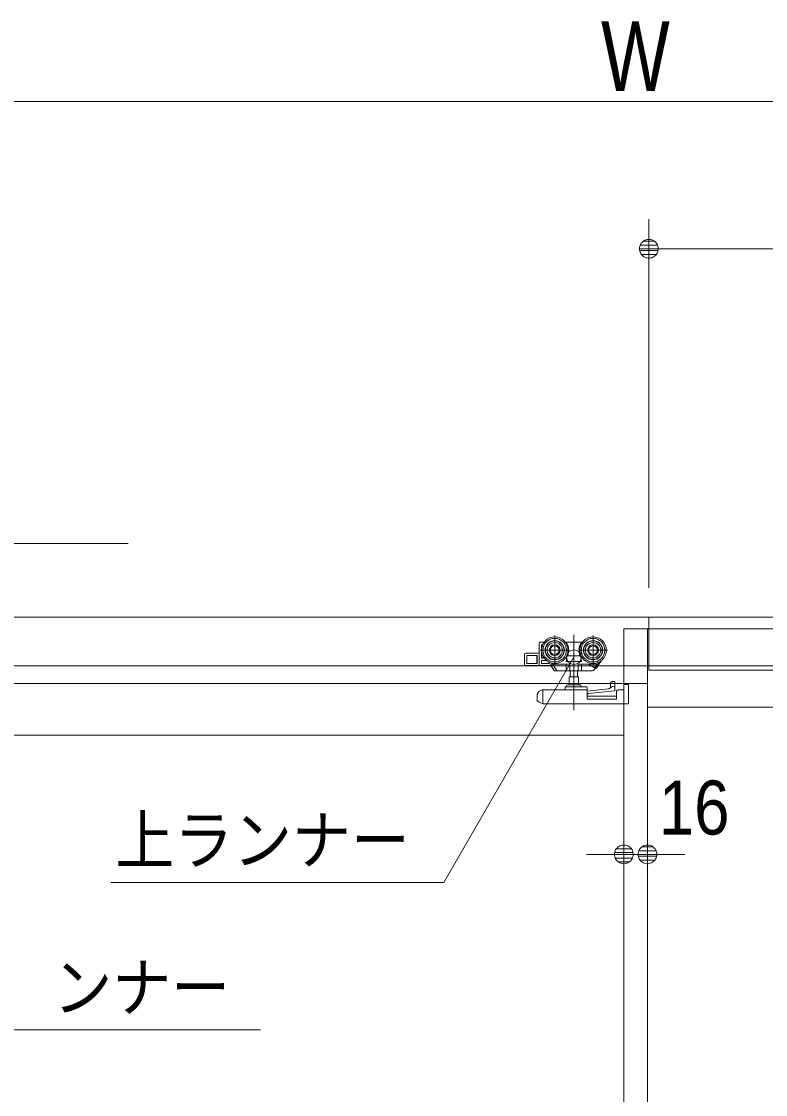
# Model space of a CAD drawing. Units: millimetres, scale not verified. Extents: x -6062 to 6062, y -3045 to 3045.
# Drawn here: x -3712 to -3207, y 176 to 904 of the extents above; entities that cross this region are included whole.
import ezdxf
from ezdxf.enums import TextEntityAlignment as Align

# ---------------------------------------------------------------- set-up
doc = ezdxf.new("R2010")
doc.units = ezdxf.units.MM
doc.header["$LTSCALE"] = 20
for name, color, linetype, lineweight in [('0-0_3一般', 7, 'Continuous', 9), ('0-1_2寸法-1', 7, 'Continuous', 9), ('0-2_0', 7, 'Continuous', 9), ('0-3_2寸法-2', 7, 'Continuous', 9), ('0-4_2寸法-3', 7, 'Continuous', 9)]:
    doc.layers.add(name, color=color, linetype=linetype, lineweight=lineweight)
doc.styles.add('ＭＳ ゴシック', font='')
doc.styles.add('ＭＳ Ｐゴシック', font='')
doc.styles.get('ＭＳ ゴシック').set_extended_font_data('MS Gothic')
doc.styles.get('ＭＳ Ｐゴシック').set_extended_font_data('MS PGothic')

# ---------------------------------------------------------------- blocks, each defined once
blk = doc.blocks.new('_Dot')
at = {"layer": '0-2_0'}
for p, q in [((-10, 0), (-20, 0)), ((9.78, 2), (-9.78, 2)), ((7.99, 6), (-7.99, 6)), ((9.16, -3.98), (-9.16, -3.98)), ((6, -7.98), (-6, -7.98))]:
    blk.add_line(p, q, dxfattribs=at)
for points in [[(10, 0), (9.92, 1.25), (9.69, 2.49), (9.3, 3.68), (8.76, 4.82), (8.09, 5.88), (7.29, 6.85), (6.37, 7.71), (5.36, 8.44), (4.26, 9.05), (3.09, 9.51), (1.87, 9.82), (0.63, 9.98), (-0.63, 9.98), (-1.87, 9.82), (-3.09, 9.51), (-4.26, 9.05), (-5.36, 8.44), (-6.37, 7.71), (-7.29, 6.85), (-8.09, 5.88), (-8.76, 4.82), (-9.3, 3.68), (-9.69, 2.49), (-9.92, 1.25), (-10, 0), (0, 0)], [(-10, 0), (-9.92, -1.25), (-9.69, -2.49), (-9.3, -3.68), (-8.76, -4.82), (-8.09, -5.88), (-7.29, -6.85), (-6.37, -7.71), (-5.36, -8.44), (-4.26, -9.05), (-3.09, -9.51), (-1.87, -9.82), (-0.63, -9.98), (0.63, -9.98), (1.87, -9.82), (3.09, -9.51), (4.26, -9.05), (5.36, -8.44), (6.37, -7.71), (7.29, -6.85), (8.09, -5.88), (8.76, -4.82), (9.3, -3.68), (9.69, -2.49), (9.92, -1.25), (10, 0), (0, 0)]]:
    blk.add_lwpolyline(points, close=True, dxfattribs=at)
blk = doc.blocks.new('グループ-30')
at = {"layer": '0-0_3一般'}
blk.add_line((-4623.5, 10000), (-55863.5, 10000), dxfattribs=at)
blk = doc.blocks.new('グループ-31')
at = {"layer": '0-0_3一般'}
for p, q in [((-30998, 9758.4), (-30998, 8738.4)), ((-6320, 9840), (-30320, 9840)), ((-30320, 9840), (-30320, -37000)), ((-30000, 9840), (-30000, -37000)), ((-31468, 9352), (-31468, 9652)), ((-31400.5, 9662), (-31458, 9662)), ((-31436, 9622), (-31436, 9578.7)), ((-31419.2, 9632), (-31426, 9632)), ((-31258, 9750), (-31258, 9354)), ((-31098, 9662), (-31115.5, 9662)), ((-31098, 9662), (-31098, 9659.3)), ((-30898, 9662), (-31098, 9662)), ((-31098, 9659.3), (-31098, 9654.4)), ((-31098, 9654.4), (-31098, 9634.4)), ((-30880.5, 9662), (-30898, 9662)), ((-30898, 9659.3), (-30898, 9662)), ((-30898, 9654.4), (-30898, 9659.3)), ((-30898, 9634.4), (-30898, 9654.4)), ((-30738, 9750), (-30738, 9354)), ((-31668, 9492), (-31668, 9362)), ((-31648, 9512), (-31488, 9512)), ((-31638, 9482), (-31498, 9482)), ((-31638, 9372), (-31638, 9482)), ((-31501.6, 9372), (-31501.6, 9482)), ((-31498, 9482), (-31498, 9372)), ((-31456, 9552), (-31060, 9552)), ((-31436, 9525.2), (-31436, 9452)), ((-30936, 9552), (-30540, 9552)), ((-53990, 9340), (-6320, 9340)), ((-31468, 9342), (-31648, 9342)), ((-31498, 9372), (-31638, 9372)), ((-31438, 9372), (-31438, 9412)), ((-31438, 9412), (-31371.1, 9412)), ((-31328.4, 9372), (-31438, 9372)), ((-31426, 9442), (-31400.5, 9442)), ((-31341.8, 9392.7), (-31328.4, 9372)), ((-31318.9, 9342), (-31297, 9342)), ((-31308.9, 9362), (-31286.1, 9362)), ((-31308.9, 9352), (-31308.9, 9362)), ((-31308.9, 9342), (-31266.4, 9276.5)), ((-31295.1, 9375.8), (-31292.6, 9372)), ((-31286.1, 9362), (-31292.6, 9372)), ((-31286.1, 9362), (-31234.2, 9282)), ((-31280.7, 9362), (-31070, 9362)), ((-31107.8, 9452.4), (-31108, 9452.5)), ((-31101.9, 9362), (-31101.9, 9282)), ((-31098, 9449.5), (-31098, 9398)), ((-31054.3, 9371.5), (-31054.2, 9372)), ((-31054.2, 9282), (-31054.2, 9372)), ((-30941.8, 9372), (-30941.8, 9282)), ((-30926.5, 9362), (-30926, 9362)), ((-30926, 9362), (-30679.6, 9362)), ((-30898, 9398), (-30898, 9449.5)), ((-30898, 9398), (-30888, 9398)), ((-30894.1, 9362), (-30894.1, 9282)), ((-30888.2, 9452.4), (-30888, 9452.5)), ((-30797.8, 9362), (-30719.2, 9310.9)), ((-30686, 9362), (-30719.2, 9310.9)), ((-30671.2, 9366.5), (-30654.2, 9392.7)), ((-30632.5, 9406.1), (-30629, 9403.9)), ((-31258, 9272), (-31227.7, 9272)), ((-31227.7, 9272), (-31234.2, 9282)), ((-31222.2, 9272), (-31227.7, 9272)), ((-31222.2, 9272), (-31096, 9272)), ((-31096.3, 9272), (-31096, 9272)), ((-31061, 9190), (-30935, 9190)), ((-31061, 9080), (-31061, 9190)), ((-31051.9, 9272.1), (-31051.7, 9272)), ((-31047.5, 9190), (-31047.5, 9272)), ((-30948.5, 9272), (-30948.5, 9190)), ((-30944.1, 9272.1), (-30944.3, 9272)), ((-30944.3, 9272), (-30900, 9272)), ((-30935, 9190), (-30935, 9080)), ((-30900, 9272), (-30743.4, 9272)), ((-30899.7, 9272), (-30900, 9272)), ((-30718.8, 9311.1), (-30719.2, 9310.9)), ((-30694.4, 9303.3), (-30707, 9311.4)), ((-31118, 9046), (-31118, 9026)), ((-31051.3, 9056), (-31108, 9056)), ((-30910, 9080), (-31086, 9080)), ((-31051.3, 9056), (-30944.7, 9056)), ((-30828, 9056), (-30944.7, 9056)), ((-30818, 9026), (-30818, 9046)), ((-30472, 9059.1), (-30522, 9027.6)), ((-30502, 9092), (-30502, 9040.2)), ((-30494.6, 9118.6), (-30494.3, 9119.2)), ((-30482.4, 9124.7), (-30482, 9124.7)), ((-30482, 9124.7), (-30442.4, 9124.7)), ((-30442, 9062.3), (-30472, 9059.1)), ((-30442, 9122.8), (-30442, 9124.4)), ((-30442, 9124.4), (-30442, 9124.4)), ((-30442, 9116), (-30442, 9122.8)), ((-30442, 9062.3), (-30442, 9116)), ((-30442, 9002), (-30442, 9062.3)), ((-30320, -36740), (-30320, 9100)), ((-30258, 9086), (-30318, 9086)), ((-30258, 8826), (-30258, 9086)), ((-30256, 9084), (-30258, 9084)), ((-30256, 9074), (-30256, 9084)), ((-30256, 9074), (-30256, 8860)), ((-31498, 8930.5), (-31498, 8860)), ((-31437.4, 9008.7), (-31446.1, 9005.4)), ((-31437.4, 9008.7), (-31427.5, 9012.4)), ((-31419.7, 9015.3), (-31427.5, 9012.4)), ((-31418, 9006.3), (-31418, 9006)), ((-31418, 9006), (-31418, 8826)), ((-30828, 9016), (-31416.2, 9016)), ((-30522, 9027.6), (-30818, 8996)), ((-30818, 9026), (-30818, 9006)), ((-30818, 8888), (-30818, 9006)), ((-30818, 8926), (-30418, 8926)), ((-30818, 8888), (-30418, 8888)), ((-30800.1, 8963.7), (-30442, 9002)), ((-30418, 8888), (-30418, 8996)), ((-31498, 8860), (-31472.6, 8860)), ((-31472.6, 8860), (-31472.6, 8846.5)), ((-31472.6, 8846.5), (-31437.4, 8833.3)), ((-31418, 8826), (-31437.4, 8833.3)), ((-30258, 8826), (-31418, 8826)), ((-6640, 8780), (-30000, 8780)), ((-30320, 8400), (-53680, 8400))]:
    blk.add_line(p, q, dxfattribs=at)
for points in [[(-6330, 9860), (-6330, 10000), (-53990, 10000), (-53990, 9340)], [(-31468, 9352), (-31468, 9342), (-31318.9, 9342)], [(-31108, 9398), (-31098, 9398), (-30898, 9398)], [(-31098, 9449.5), (-31098.3, 9449.6), (-31098.5, 9449.7), (-31098.8, 9449.7), (-31099, 9449.8), (-31099.3, 9449.9), (-31099.5, 9449.9), (-31099.8, 9450), (-31100, 9450.1), (-31100.3, 9450.2), (-31100.5, 9450.2), (-31100.8, 9450.3), (-31101, 9450.4), (-31101.3, 9450.5), (-31101.5, 9450.5), (-31101.8, 9450.6), (-31102, 9450.7), (-31102.3, 9450.8), (-31102.5, 9450.8), (-31102.8, 9450.9), (-31103, 9451), (-31103.3, 9451.1), (-31103.5, 9451.1), (-31103.8, 9451.2), (-31104, 9451.3), (-31104.3, 9451.4), (-31104.5, 9451.4), (-31104.8, 9451.5), (-31105, 9451.6), (-31105.3, 9451.7), (-31105.5, 9451.7), (-31105.8, 9451.8), (-31106, 9451.9), (-31106.3, 9452), (-31106.5, 9452), (-31106.8, 9452.1), (-31107, 9452.2), (-31107.3, 9452.3), (-31107.5, 9452.3), (-31107.8, 9452.4)], [(-31070, 9362), (-31069.5, 9362), (-31069, 9362), (-31068.5, 9362.1), (-31068, 9362.1), (-31067.5, 9362.2), (-31067, 9362.3), (-31066.4, 9362.4), (-31065.9, 9362.5), (-31065.4, 9362.6), (-31064.9, 9362.7), (-31064.4, 9362.8), (-31063.9, 9363), (-31063.4, 9363.1), (-31062.9, 9363.3), (-31062.4, 9363.5), (-31061.9, 9363.7), (-31061.3, 9363.9), (-31060.8, 9364.1), (-31060.3, 9364.3), (-31059.8, 9364.5), (-31059.3, 9364.8), (-31058.8, 9365), (-31058.4, 9365.3), (-31057.9, 9365.6), (-31057.5, 9365.9), (-31057.1, 9366.2), (-31056.8, 9366.5), (-31056.4, 9366.9), (-31056.1, 9367.2), (-31055.8, 9367.6), (-31055.6, 9368), (-31055.3, 9368.4), (-31055.1, 9368.8), (-31054.9, 9369.2), (-31054.8, 9369.6), (-31054.6, 9370.1), (-31054.5, 9370.5), (-31054.4, 9371), (-31054.3, 9371.5)], [(-30941.8, 9372), (-30941.7, 9371.5), (-30941.6, 9371), (-30941.5, 9370.5), (-30941.4, 9370.1), (-30941.2, 9369.6), (-30941.1, 9369.2), (-30940.9, 9368.8), (-30940.7, 9368.4), (-30940.4, 9368), (-30940.2, 9367.6), (-30939.9, 9367.2), (-30939.6, 9366.9), (-30939.2, 9366.5), (-30938.9, 9366.2), (-30938.5, 9365.9), (-30938.1, 9365.6), (-30937.6, 9365.3), (-30937.2, 9365), (-30936.7, 9364.8), (-30936.2, 9364.5), (-30935.7, 9364.3), (-30935.2, 9364.1), (-30934.7, 9363.9), (-30934.1, 9363.7), (-30933.6, 9363.5), (-30933.1, 9363.3), (-30932.6, 9363.1), (-30932.1, 9363), (-30931.6, 9362.8), (-30931.1, 9362.7), (-30930.6, 9362.6), (-30930.1, 9362.5), (-30929.6, 9362.4), (-30929, 9362.3), (-30928.5, 9362.2), (-30928, 9362.1), (-30927.5, 9362.1), (-30927, 9362), (-30926.5, 9362)], [(-30898, 9449.5), (-30897.7, 9449.6), (-30897.5, 9449.7), (-30897.2, 9449.7), (-30897, 9449.8), (-30896.7, 9449.9), (-30896.5, 9449.9), (-30896.2, 9450), (-30896, 9450.1), (-30895.7, 9450.2), (-30895.5, 9450.2), (-30895.2, 9450.3), (-30895, 9450.4), (-30894.7, 9450.5), (-30894.5, 9450.5), (-30894.2, 9450.6), (-30894, 9450.7), (-30893.7, 9450.8), (-30893.5, 9450.8), (-30893.2, 9450.9), (-30893, 9451), (-30892.7, 9451.1), (-30892.5, 9451.1), (-30892.2, 9451.2), (-30892, 9451.3), (-30891.7, 9451.4), (-30891.5, 9451.4), (-30891.2, 9451.5), (-30891, 9451.6), (-30890.7, 9451.7), (-30890.5, 9451.7), (-30890.2, 9451.8), (-30890, 9451.9), (-30889.7, 9452), (-30889.5, 9452), (-30889.2, 9452.1), (-30889, 9452.2), (-30888.7, 9452.3), (-30888.5, 9452.3), (-30888.2, 9452.4)], [(-30726.7, 9281.1), (-30708.3, 9309.4), (-30671.2, 9366.5)], [(-30694.4, 9303.3), (-30644.5, 9380.1), (-30629, 9403.9)], [(-31101.9, 9282), (-31101.9, 9281.7), (-31101.9, 9281.3), (-31101.8, 9281), (-31101.8, 9280.7), (-31101.7, 9280.4), (-31101.7, 9280.1), (-31101.6, 9279.8), (-31101.6, 9279.4), (-31101.5, 9279.1), (-31101.4, 9278.8), (-31101.4, 9278.5), (-31101.3, 9278.2), (-31101.2, 9277.9), (-31101.1, 9277.6), (-31101, 9277.3), (-31100.9, 9276.9), (-31100.8, 9276.6), (-31100.7, 9276.3), (-31100.6, 9276), (-31100.4, 9275.7), (-31100.3, 9275.4), (-31100.2, 9275.1), (-31100, 9274.8), (-31099.8, 9274.6), (-31099.7, 9274.3), (-31099.5, 9274.1), (-31099.3, 9273.8), (-31099.1, 9273.6), (-31098.9, 9273.4), (-31098.7, 9273.2), (-31098.5, 9273), (-31098.2, 9272.9), (-31098, 9272.7), (-31097.7, 9272.6), (-31097.5, 9272.4), (-31097.2, 9272.3), (-31096.9, 9272.2), (-31096.6, 9272.1), (-31096.3, 9272)], [(-31096, 9272), (-31051.7, 9272), (-30944.3, 9272)], [(-31054.2, 9282), (-31054.2, 9281.7), (-31054.2, 9281.4), (-31054.2, 9281.2), (-31054.2, 9280.9), (-31054.2, 9280.6), (-31054.2, 9280.3), (-31054.2, 9280.1), (-31054.2, 9279.8), (-31054.2, 9279.5), (-31054.2, 9279.2), (-31054.2, 9278.9), (-31054.2, 9278.7), (-31054.2, 9278.4), (-31054.2, 9278.1), (-31054.1, 9277.8), (-31054.1, 9277.5), (-31054.1, 9277.2), (-31054.1, 9276.9), (-31054.1, 9276.7), (-31054.1, 9276.4), (-31054.1, 9276.1), (-31054.1, 9275.8), (-31054, 9275.5), (-31054, 9275.3), (-31053.9, 9275), (-31053.9, 9274.7), (-31053.8, 9274.5), (-31053.7, 9274.3), (-31053.6, 9274), (-31053.5, 9273.8), (-31053.3, 9273.6), (-31053.2, 9273.4), (-31053, 9273.2), (-31052.9, 9273), (-31052.7, 9272.8), (-31052.5, 9272.6), (-31052.3, 9272.4), (-31052.1, 9272.3), (-31051.9, 9272.1)], [(-30941.8, 9282), (-30941.8, 9281.7), (-30941.8, 9281.4), (-30941.8, 9281.2), (-30941.8, 9280.9), (-30941.8, 9280.6), (-30941.8, 9280.3), (-30941.8, 9280.1), (-30941.8, 9279.8), (-30941.8, 9279.5), (-30941.8, 9279.2), (-30941.8, 9278.9), (-30941.8, 9278.7), (-30941.8, 9278.4), (-30941.8, 9278.1), (-30941.9, 9277.8), (-30941.9, 9277.5), (-30941.9, 9277.2), (-30941.9, 9276.9), (-30941.9, 9276.7), (-30941.9, 9276.4), (-30941.9, 9276.1), (-30941.9, 9275.8), (-30942, 9275.5), (-30942, 9275.3), (-30942.1, 9275), (-30942.1, 9274.7), (-30942.2, 9274.5), (-30942.3, 9274.3), (-30942.4, 9274), (-30942.5, 9273.8), (-30942.7, 9273.6), (-30942.8, 9273.4), (-30943, 9273.2), (-30943.1, 9273), (-30943.3, 9272.8), (-30943.5, 9272.6), (-30943.7, 9272.4), (-30943.9, 9272.3), (-30944.1, 9272.1)], [(-30894.1, 9282), (-30894.1, 9281.7), (-30894.1, 9281.3), (-30894.2, 9281), (-30894.2, 9280.7), (-30894.3, 9280.4), (-30894.3, 9280.1), (-30894.4, 9279.8), (-30894.4, 9279.4), (-30894.5, 9279.1), (-30894.6, 9278.8), (-30894.6, 9278.5), (-30894.7, 9278.2), (-30894.8, 9277.9), (-30894.9, 9277.6), (-30895, 9277.3), (-30895.1, 9276.9), (-30895.2, 9276.6), (-30895.3, 9276.3), (-30895.4, 9276), (-30895.6, 9275.7), (-30895.7, 9275.4), (-30895.8, 9275.1), (-30896, 9274.8), (-30896.2, 9274.6), (-30896.3, 9274.3), (-30896.5, 9274.1), (-30896.7, 9273.8), (-30896.9, 9273.6), (-30897.1, 9273.4), (-30897.3, 9273.2), (-30897.5, 9273), (-30897.8, 9272.9), (-30898, 9272.7), (-30898.3, 9272.6), (-30898.5, 9272.4), (-30898.8, 9272.3), (-30899.1, 9272.2), (-30899.4, 9272.1), (-30899.7, 9272)], [(-30708.3, 9309.4), (-30708.1, 9309.7), (-30708, 9310), (-30707.9, 9310.2), (-30707.8, 9310.5), (-30707.8, 9310.7), (-30707.8, 9311), (-30707.8, 9311.2), (-30707.8, 9311.4), (-30707.9, 9311.5), (-30708, 9311.7), (-30708.2, 9311.8), (-30708.4, 9312), (-30708.6, 9312.1), (-30708.9, 9312.2), (-30709.2, 9312.2), (-30709.5, 9312.3), (-30709.8, 9312.3), (-30710.2, 9312.4), (-30710.6, 9312.4), (-30711.1, 9312.4), (-30711.5, 9312.3), (-30712, 9312.3), (-30712.5, 9312.3), (-30712.9, 9312.2), (-30713.3, 9312.2), (-30713.8, 9312.1), (-30714.2, 9312.1), (-30714.6, 9312), (-30715, 9312), (-30715.4, 9311.9), (-30715.8, 9311.8), (-30716.2, 9311.8), (-30716.6, 9311.7), (-30717, 9311.6), (-30717.4, 9311.5), (-30717.8, 9311.4), (-30718.1, 9311.3), (-30718.5, 9311.2), (-30718.8, 9311.1)], [(-30000, -36740), (-30000, 9100), (-54000, 9100)], [(-30501.9, 9092.1), (-30501.9, 9092.8), (-30501.8, 9093.5), (-30501.8, 9094.2), (-30501.8, 9094.9), (-30501.7, 9095.6), (-30501.7, 9096.3), (-30501.6, 9097), (-30501.6, 9097.8), (-30501.5, 9098.5), (-30501.4, 9099.2), (-30501.3, 9099.9), (-30501.2, 9100.6), (-30501, 9101.3), (-30500.9, 9102), (-30500.7, 9102.7), (-30500.6, 9103.4), (-30500.4, 9104), (-30500.2, 9104.7), (-30500.1, 9105.4), (-30499.9, 9106.1), (-30499.7, 9106.8), (-30499.4, 9107.5), (-30499.2, 9108.2), (-30499, 9108.9), (-30498.7, 9109.5), (-30498.5, 9110.2), (-30498.3, 9110.9), (-30498, 9111.5), (-30497.7, 9112.2), (-30497.4, 9112.8), (-30497.2, 9113.5), (-30496.9, 9114.1), (-30496.6, 9114.8), (-30496.3, 9115.4), (-30495.9, 9116.1), (-30495.6, 9116.7), (-30495.3, 9117.3), (-30495, 9118), (-30494.6, 9118.6)], [(-30494.2, 9119.2), (-30494.1, 9119.5), (-30493.9, 9119.8), (-30493.7, 9120.1), (-30493.5, 9120.4), (-30493.3, 9120.6), (-30493.1, 9120.9), (-30492.9, 9121.1), (-30492.7, 9121.4), (-30492.4, 9121.6), (-30492.2, 9121.8), (-30491.9, 9122), (-30491.7, 9122.2), (-30491.4, 9122.4), (-30491.1, 9122.6), (-30490.8, 9122.8), (-30490.5, 9122.9), (-30490.1, 9123.1), (-30489.8, 9123.2), (-30489.5, 9123.3), (-30489.1, 9123.4), (-30488.7, 9123.5), (-30488.4, 9123.6), (-30488, 9123.7), (-30487.7, 9123.8), (-30487.3, 9123.9), (-30487, 9124), (-30486.6, 9124.1), (-30486.2, 9124.2), (-30485.9, 9124.2), (-30485.5, 9124.3), (-30485.2, 9124.3), (-30484.8, 9124.4), (-30484.5, 9124.5), (-30484.1, 9124.5), (-30483.8, 9124.5), (-30483.4, 9124.6), (-30483.1, 9124.6), (-30482.7, 9124.6), (-30482.4, 9124.7)], [(-30442.4, 9124.7), (-30442.3, 9124.7), (-30442.3, 9124.7), (-30442.3, 9124.7), (-30442.3, 9124.7), (-30442.3, 9124.7), (-30442.3, 9124.7), (-30442.3, 9124.7), (-30442.3, 9124.7), (-30442.2, 9124.7), (-30442.2, 9124.7), (-30442.2, 9124.7), (-30442.2, 9124.6), (-30442.2, 9124.6), (-30442.2, 9124.6), (-30442.2, 9124.6), (-30442.2, 9124.6), (-30442.2, 9124.6), (-30442.1, 9124.6), (-30442.1, 9124.6), (-30442.1, 9124.6), (-30442.1, 9124.6), (-30442.1, 9124.6), (-30442.1, 9124.6), (-30442.1, 9124.6), (-30442.1, 9124.6), (-30442.1, 9124.5), (-30442.1, 9124.5), (-30442.1, 9124.5), (-30442, 9124.5), (-30442, 9124.5), (-30442, 9124.5), (-30442, 9124.5), (-30442, 9124.5), (-30442, 9124.5), (-30442, 9124.4), (-30442, 9124.4), (-30442, 9124.4), (-30442, 9124.4), (-30442, 9124.4)], [(-30398, 9016), (-30318, 9016), (-30318, 9086)], [(-31427.5, 9012.4), (-31427.2, 9012.3), (-31426.9, 9012.2), (-31426.6, 9012.1), (-31426.3, 9012), (-31426, 9012), (-31425.7, 9011.8), (-31425.4, 9011.7), (-31425.1, 9011.6), (-31424.8, 9011.5), (-31424.5, 9011.4), (-31424.2, 9011.3), (-31423.9, 9011.2), (-31423.6, 9011.1), (-31423.3, 9011), (-31423, 9010.9), (-31422.7, 9010.7), (-31422.4, 9010.6), (-31422.1, 9010.5), (-31421.8, 9010.4), (-31421.5, 9010.2), (-31421.2, 9010.1), (-31420.9, 9010), (-31420.6, 9009.8), (-31420.4, 9009.7), (-31420.1, 9009.5), (-31419.9, 9009.3), (-31419.6, 9009.2), (-31419.4, 9009), (-31419.2, 9008.8), (-31419.1, 9008.5), (-31418.9, 9008.3), (-31418.7, 9008.1), (-31418.6, 9007.9), (-31418.5, 9007.6), (-31418.4, 9007.4), (-31418.3, 9007.1), (-31418.2, 9006.8), (-31418.1, 9006.6), (-31418, 9006.3)], [(-30256, 8860), (-30256.6, 8853.7), (-30258, 8848.8)]]:
    blk.add_lwpolyline(points, dxfattribs=at)
blk.add_lwpolyline([(-29980, 10000), (-29980, 9280), (-6680, 9280), (-6680, 10000)], close=True, dxfattribs=at)
for centre, radius in [((-31258, 9552), 180), ((-31258, 9552), 160), ((-31258, 9552), 130), ((-31258, 9552), 126), ((-31258, 9552), 104), ((-31258, 9552), 74), ((-30738, 9552), 180), ((-30738, 9552), 160), ((-30738, 9552), 130), ((-30738, 9552), 126), ((-30738, 9552), 104), ((-30738, 9552), 74), ((-31258, 9552), 60), ((-30738, 9552), 60)]:
    blk.add_circle(centre, radius, dxfattribs=at)
for centre, radius, start, end in [((-31458, 9652), 10, 90, 180), ((-31426, 9622), 10, 90, 180), ((-31258, 9552), 190, 327.3631, 32.6369), ((-30738, 9552), 190, 147.3631, 212.6369), ((-31648, 9492), 20, 90, 180), ((-31488, 9532), 20, 270, 0), ((-31648, 9362), 20, 180, 270), ((-31416, 9462), 20, 180, 270), ((-31426, 9452), 10, 180, 270), ((-31318.9, 9352), 10, 270, 0), ((-31280.7, 9372), 10, 213, 270), ((-30679.6, 9372), 10, 270, 327), ((-31258, 9282), 10, 213, 270), ((-31222.2, 9282), 10, 213, 270), ((-30743.4, 9292), 20, 270, 327), ((-31108, 9046), 10, 90, 180), ((-31086, 9068), 12, 90, 180), ((-31086, 9068), 12, 180, 270), ((-30910, 9068), 12, 0, 90), ((-30910, 9068), 12, 270, 0), ((-30828, 9046), 10, 0, 90), ((-31418, 8930.5), 80, 110.55605, 180), ((-31416.2, 9006), 10, 90, 110.55605), ((-31128, 9026), 10, 270, 0), ((-30828, 9006), 10, 0, 90), ((-30798, 8943.8), 20, 96.10164, 180), ((-30398, 8996), 20, 90, 180)]:
    blk.add_arc(centre, radius, start, end, dxfattribs=at)
blk = doc.blocks.new('グループ-32')
at = {"layer": '0-0_3一般'}
for name in ['グループ-30', 'グループ-31']:
    blk.add_blockref(name, (0, 0), dxfattribs=at)

msp = doc.modelspace()

# ---------------------------------------------------------------- linework, layer by layer
at = {"layer": '0-1_2寸法-1'}
for p, q in [((-2109.21, 850), (-4481.79, 850)), ((-3286.5, 520), (-3286.5, 770)), ((-3273.79, 750), (-2134.21, 750))]:
    msp.add_line(p, q, dxfattribs=at)
at = {"layer": '0-3_2寸法-2'}
for p, q in [((-3303.5, 358), (-3303.5, 359)), ((-3287.5, 359), (-3287.3, 359)), ((-3316.21, 339), (-3328.92, 339)), ((-3287.5, 339), (-3303.5, 339)), ((-3274.79, 339), (-3262.08, 339))]:
    msp.add_line(p, q, dxfattribs=at)
at = {"layer": '0-4_2寸法-3'}
for p, q in [((-3332.51, 473.83), (-3342.29, 473.83)), ((-3337.23, 477.83), (-3337.57, 477.83)), ((-3337.23, 477.83), (-3337.57, 477.83)), ((-3333.4, 469.83), (-3341.4, 469.83))]:
    msp.add_line(p, q, dxfattribs=at)
for points in [[(-3639.87, 550), (-4241.79, 550), (-4415, 650)], [(-3549.94, 220), (-4148.78, 220), (-4295.02, 473.3)], [(-3651.56, 320), (-3425.64, 320), (-3337.4, 472.84)]]:
    msp.add_lwpolyline(points, dxfattribs=at)
msp.add_circle((-3337.4, 472.84), 5.01, dxfattribs=at)
msp.add_circle((-3337.4, 472.84), 5.01, dxfattribs=at)

# ---------------------------------------------------------------- block references
at = {"layer": '0-0_3一般', "xscale": 0.05, "yscale": 0.05}
msp.add_blockref('グループ-32', (-1787.5, 0), dxfattribs=at)
at = {"layer": '0-1_2寸法-1', "xscale": 0.6356201, "yscale": 0.6356201, "rotation": 180}
msp.add_blockref('_Dot', (-3286.5, 750), dxfattribs=at)
at = {"layer": '0-3_2寸法-2', "xscale": 0.6356201, "yscale": 0.6356201}
msp.add_blockref('_Dot', (-3303.5, 339), dxfattribs=at)
at = {"layer": '0-3_2寸法-2', "xscale": 0.6356201, "yscale": 0.6356201, "rotation": 180}
msp.add_blockref('_Dot', (-3287.5, 339), dxfattribs=at)

# ---------------------------------------------------------------- texts
at = {"layer": '0-1_2寸法-1', "style": 'ＭＳ Ｐゴシック', "width": 0.8}
msp.add_text('W', height=47.17, dxfattribs=at).set_placement((-3318.96, 842.93), align=Align.BOTTOM_LEFT)
at = {"layer": '0-3_2寸法-2', "style": 'ＭＳ Ｐゴシック', "width": 0.9}
msp.add_text('16', height=36.66, dxfattribs=at).set_placement((-3279.82, 341.48), align=Align.BOTTOM_LEFT)
at = {"layer": '0-4_2寸法-3', "style": 'ＭＳ ゴシック', "width": 0.9}
for s, p in [('上ランナー', (-3648.52, 322.77)), ('ンナー', (-3690.57, 222.77))]:
    msp.add_text(s, height=32.55, dxfattribs=at).set_placement(p, align=Align.BOTTOM_LEFT)

doc.saveas('drawing.dxf')
